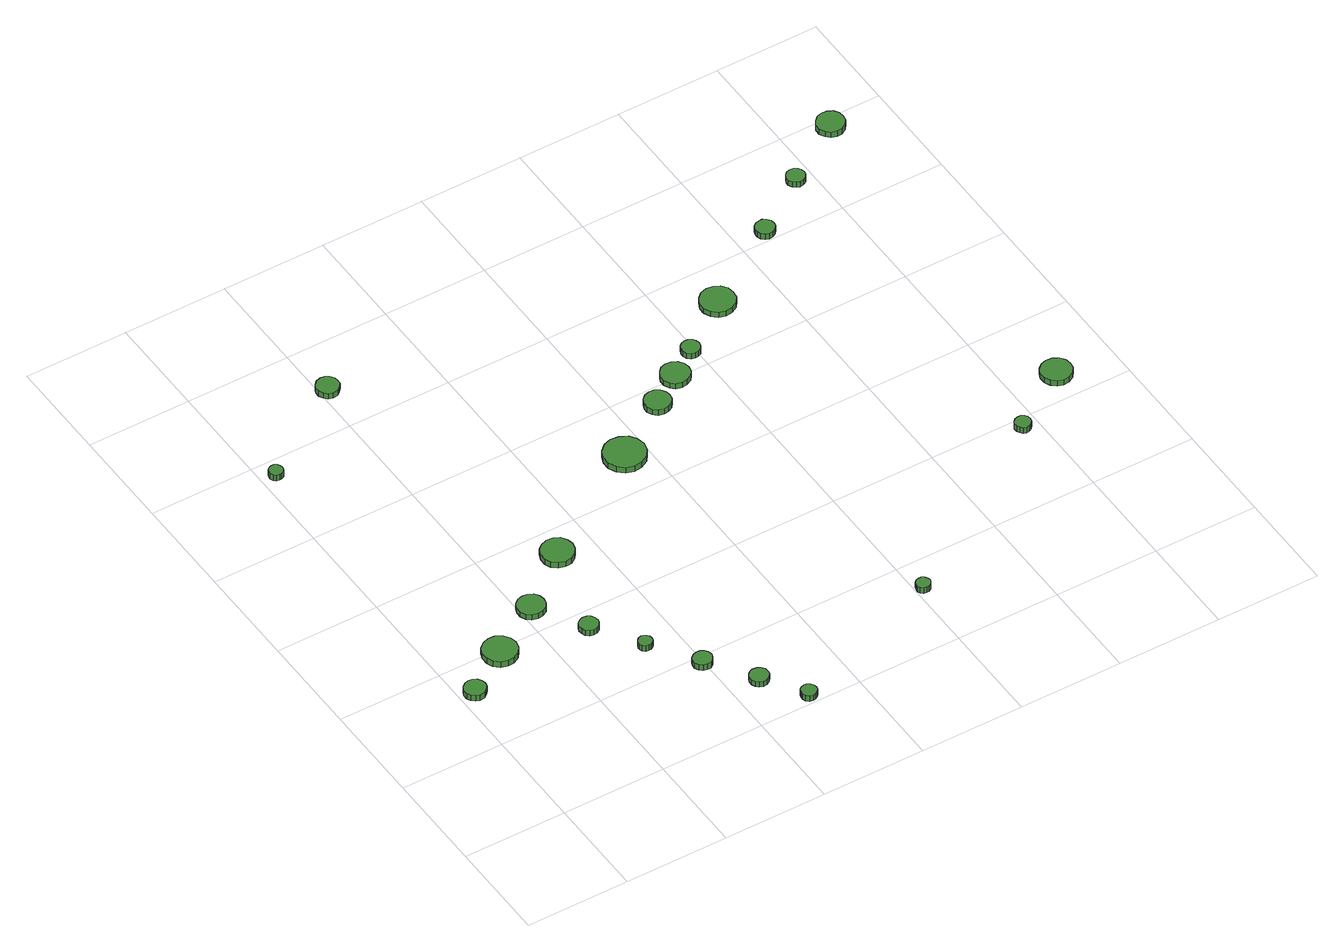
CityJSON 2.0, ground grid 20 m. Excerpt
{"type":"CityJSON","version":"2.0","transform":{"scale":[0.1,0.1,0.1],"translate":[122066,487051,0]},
"CityObjects":{
"tree1":{"type":"SolitaryVegetationObject","attributes":{"function":"something"},"geometry":[{"type":"MultiSurface","lod":"1","boundaries":[[[0,1,2,3,4,5,6,7,8,9,10,11,12,13,14]],[[15,16,17,18,19,20,21,22,23,24,25,26,27,28,29]],[[0,29,28,1]],[[1,28,27,2]],[[2,27,26,3]],[[3,26,25,4]],[[4,25,24,5]],[[5,24,23,6]],[[6,23,22,7]],[[7,22,21,8]],[[8,21,20,9]],[[9,20,19,10]],[[10,19,18,11]],[[11,18,17,12]],[[12,17,16,13]],[[13,16,15,14]],[[14,15,29,0]]]}]},
"tree2":{"type":"SolitaryVegetationObject","attributes":{"function":"something"},"geometry":[{"type":"MultiSurface","lod":"1","boundaries":[[[30,31,32,33,34,35,36,37,38,39,40,41,42,43,44]],[[45,46,47,48,49,50,51,52,53,54,55,56,57,58,59]],[[30,59,58,31]],[[31,58,57,32]],[[32,57,56,33]],[[33,56,55,34]],[[34,55,54,35]],[[35,54,53,36]],[[36,53,52,37]],[[37,52,51,38]],[[38,51,50,39]],[[39,50,49,40]],[[40,49,48,41]],[[41,48,47,42]],[[42,47,46,43]],[[43,46,45,44]],[[44,45,59,30]]]}]},
"tree3":{"type":"SolitaryVegetationObject","attributes":{"function":"something"},"geometry":[{"type":"MultiSurface","lod":"1","boundaries":[[[60,61,62,63,64,65,66,67,68,69,70,71,72,73,74]],[[75,76,77,78,79,80,81,82,83,84,85,86,87,88,89]],[[60,89,88,61]],[[61,88,87,62]],[[62,87,86,63]],[[63,86,85,64]],[[64,85,84,65]],[[65,84,83,66]],[[66,83,82,67]],[[67,82,81,68]],[[68,81,80,69]],[[69,80,79,70]],[[70,79,78,71]],[[71,78,77,72]],[[72,77,76,73]],[[73,76,75,74]],[[74,75,89,60]]]}]},
"tree4":{"type":"SolitaryVegetationObject","attributes":{"function":"something"},"geometry":[{"type":"MultiSurface","lod":"1","boundaries":[[[90,91,92,93,94,95,96,97,98,99,100,101,102,103,104]],[[105,106,107,108,109,110,111,112,113,114,115,116,117,118,119]],[[90,119,118,91]],[[91,118,117,92]],[[92,117,116,93]],[[93,116,115,94]],[[94,115,114,95]],[[95,114,113,96]],[[96,113,112,97]],[[97,112,111,98]],[[98,111,110,99]],[[99,110,109,100]],[[100,109,108,101]],[[101,108,107,102]],[[102,107,106,103]],[[103,106,105,104]],[[104,105,119,90]]]}]},
"tree5":{"type":"SolitaryVegetationObject","attributes":{"function":"something"},"geometry":[{"type":"MultiSurface","lod":"1","boundaries":[[[120,121,122,123,124,125,126,127,128,129,130,131,132,133,134]],[[135,136,137,138,139,140,141,142,143,144,145,146,147,148,149]],[[120,149,148,121]],[[121,148,147,122]],[[122,147,146,123]],[[123,146,145,124]],[[124,145,144,125]],[[125,144,143,126]],[[126,143,142,127]],[[127,142,141,128]],[[128,141,140,129]],[[129,140,139,130]],[[130,139,138,131]],[[131,138,137,132]],[[132,137,136,133]],[[133,136,135,134]],[[134,135,149,120]]]}]},
"tree6":{"type":"SolitaryVegetationObject","attributes":{"function":"something"},"geometry":[{"type":"MultiSurface","lod":"1","boundaries":[[[150,151,152,153,154,155,156,157,158,159,160,161,162,163,164]],[[165,166,167,168,169,170,171,172,173,174,175,176,177,178,179]],[[150,179,178,151]],[[151,178,177,152]],[[152,177,176,153]],[[153,176,175,154]],[[154,175,174,155]],[[155,174,173,156]],[[156,173,172,157]],[[157,172,171,158]],[[158,171,170,159]],[[159,170,169,160]],[[160,169,168,161]],[[161,168,167,162]],[[162,167,166,163]],[[163,166,165,164]],[[164,165,179,150]]]}]},
"tree7":{"type":"SolitaryVegetationObject","attributes":{"function":"something"},"geometry":[{"type":"MultiSurface","lod":"1","boundaries":[[[180,181,182,183,184,185,186,187,188,189,190,191,192,193,194]],[[195,196,197,198,199,200,201,202,203,204,205,206,207,208,209]],[[180,209,208,181]],[[181,208,207,182]],[[182,207,206,183]],[[183,206,205,184]],[[184,205,204,185]],[[185,204,203,186]],[[186,203,202,187]],[[187,202,201,188]],[[188,201,200,189]],[[189,200,199,190]],[[190,199,198,191]],[[191,198,197,192]],[[192,197,196,193]],[[193,196,195,194]],[[194,195,209,180]]]}]},
"tree8":{"type":"SolitaryVegetationObject","attributes":{"function":"something"},"geometry":[{"type":"MultiSurface","lod":"1","boundaries":[[[210,211,212,213,214,215,216,217,218,219,220,221,222,223,224]],[[225,226,227,228,229,230,231,232,233,234,235,236,237,238,239]],[[210,239,238,211]],[[211,238,237,212]],[[212,237,236,213]],[[213,236,235,214]],[[214,235,234,215]],[[215,234,233,216]],[[216,233,232,217]],[[217,232,231,218]],[[218,231,230,219]],[[219,230,229,220]],[[220,229,228,221]],[[221,228,227,222]],[[222,227,226,223]],[[223,226,225,224]],[[224,225,239,210]]]}]},
"tree9":{"type":"SolitaryVegetationObject","attributes":{"function":"something"},"geometry":[{"type":"MultiSurface","lod":"1","boundaries":[[[240,241,242,243,244,245,246,247,248,249,250,251,252,253,254]],[[255,256,257,258,259,260,261,262,263,264,265,266,267,268,269]],[[240,269,268,241]],[[241,268,267,242]],[[242,267,266,243]],[[243,266,265,244]],[[244,265,264,245]],[[245,264,263,246]],[[246,263,262,247]],[[247,262,261,248]],[[248,261,260,249]],[[249,260,259,250]],[[250,259,258,251]],[[251,258,257,252]],[[252,257,256,253]],[[253,256,255,254]],[[254,255,269,240]]]}]},
"tree10":{"type":"SolitaryVegetationObject","attributes":{"function":"something"},"geometry":[{"type":"MultiSurface","lod":"1","boundaries":[[[270,271,272,273,274,275,276,277,278,279,280,281,282,283,284]],[[285,286,287,288,289,290,291,292,293,294,295,296,297,298,299]],[[270,299,298,271]],[[271,298,297,272]],[[272,297,296,273]],[[273,296,295,274]],[[274,295,294,275]],[[275,294,293,276]],[[276,293,292,277]],[[277,292,291,278]],[[278,291,290,279]],[[279,290,289,280]],[[280,289,288,281]],[[281,288,287,282]],[[282,287,286,283]],[[283,286,285,284]],[[284,285,299,270]]]}]},
"tree11":{"type":"SolitaryVegetationObject","attributes":{"function":"something"},"geometry":[{"type":"MultiSurface","lod":"1","boundaries":[[[300,301,302,303,304,305,306,307,308,309,310,311,312,313,314]],[[315,316,317,318,319,320,321,322,323,324,325,326,327,328,329]],[[300,329,328,301]],[[301,328,327,302]],[[302,327,326,303]],[[303,326,325,304]],[[304,325,324,305]],[[305,324,323,306]],[[306,323,322,307]],[[307,322,321,308]],[[308,321,320,309]],[[309,320,319,310]],[[310,319,318,311]],[[311,318,317,312]],[[312,317,316,313]],[[313,316,315,314]],[[314,315,329,300]]]}]},
"tree12":{"type":"SolitaryVegetationObject","attributes":{"function":"something"},"geometry":[{"type":"MultiSurface","lod":"1","boundaries":[[[330,331,332,333,334,335,336,337,338,339,340,341,342,343,344]],[[345,346,347,348,349,350,351,352,353,354,355,356,357,358,359]],[[330,359,358,331]],[[331,358,357,332]],[[332,357,356,333]],[[333,356,355,334]],[[334,355,354,335]],[[335,354,353,336]],[[336,353,352,337]],[[337,352,351,338]],[[338,351,350,339]],[[339,350,349,340]],[[340,349,348,341]],[[341,348,347,342]],[[342,347,346,343]],[[343,346,345,344]],[[344,345,359,330]]]}]},
"tree13":{"type":"SolitaryVegetationObject","attributes":{"function":"something"},"geometry":[{"type":"MultiSurface","lod":"1","boundaries":[[[360,361,362,363,364,365,366,367,368,369,370,371,372,373,374]],[[375,376,377,378,379,380,381,382,383,384,385,386,387,388,389]],[[360,389,388,361]],[[361,388,387,362]],[[362,387,386,363]],[[363,386,385,364]],[[364,385,384,365]],[[365,384,383,366]],[[366,383,382,367]],[[367,382,381,368]],[[368,381,380,369]],[[369,380,379,370]],[[370,379,378,371]],[[371,378,377,372]],[[372,377,376,373]],[[373,376,375,374]],[[374,375,389,360]]]}]},
"tree14":{"type":"SolitaryVegetationObject","attributes":{"function":"something"},"geometry":[{"type":"MultiSurface","lod":"1","boundaries":[[[390,391,392,393,394,395,396,397,398,399,400,401,402,403,404]],[[405,406,407,408,409,410,411,412,413,414,415,416,417,418,419]],[[390,419,418,391]],[[391,418,417,392]],[[392,417,416,393]],[[393,416,415,394]],[[394,415,414,395]],[[395,414,413,396]],[[396,413,412,397]],[[397,412,411,398]],[[398,411,410,399]],[[399,410,409,400]],[[400,409,408,401]],[[401,408,407,402]],[[402,407,406,403]],[[403,406,405,404]],[[404,405,419,390]]]}]},
"tree15":{"type":"SolitaryVegetationObject","attributes":{"function":"something"},"geometry":[{"type":"MultiSurface","lod":"1","boundaries":[[[420,421,422,423,424,425,426,427,428,429,430,431,432,433,434]],[[435,436,437,438,439,440,441,442,443,444,445,446,447,448,449]],[[420,449,448,421]],[[421,448,447,422]],[[422,447,446,423]],[[423,446,445,424]],[[424,445,444,425]],[[425,444,443,426]],[[426,443,442,427]],[[427,442,441,428]],[[428,441,440,429]],[[429,440,439,430]],[[430,439,438,431]],[[431,438,437,432]],[[432,437,436,433]],[[433,436,435,434]],[[434,435,449,420]]]}]},
"tree16":{"type":"SolitaryVegetationObject","attributes":{"function":"something"},"geometry":[{"type":"MultiSurface","lod":"1","boundaries":[[[450,451,452,453,454,455,456,457,458,459,460,461,462,463,464]],[[465,466,467,468,469,470,471,472,473,474,475,476,477,478,479]],[[450,479,478,451]],[[451,478,477,452]],[[452,477,476,453]],[[453,476,475,454]],[[454,475,474,455]],[[455,474,473,456]],[[456,473,472,457]],[[457,472,471,458]],[[458,471,470,459]],[[459,470,469,460]],[[460,469,468,461]],[[461,468,467,462]],[[462,467,466,463]],[[463,466,465,464]],[[464,465,479,450]]]}]},
"tree17":{"type":"SolitaryVegetationObject","attributes":{"function":"something"},"geometry":[{"type":"MultiSurface","lod":"1","boundaries":[[[480,481,482,483,484,485,486,487,488,489,490,491,492,493,494]],[[495,496,497,498,499,500,501,502,503,504,505,506,507,508,509]],[[480,509,508,481]],[[481,508,507,482]],[[482,507,506,483]],[[483,506,505,484]],[[484,505,504,485]],[[485,504,503,486]],[[486,503,502,487]],[[487,502,501,488]],[[488,501,500,489]],[[489,500,499,490]],[[490,499,498,491]],[[491,498,497,492]],[[492,497,496,493]],[[493,496,495,494]],[[494,495,509,480]]]}]},
"tree18":{"type":"SolitaryVegetationObject","attributes":{"function":"something"},"geometry":[{"type":"MultiSurface","lod":"1","boundaries":[[[510,511,512,513,514,515,516,517,518,519,520,521,522,523,524]],[[525,526,527,528,529,530,531,532,533,534,535,536,537,538,539]],[[510,539,538,511]],[[511,538,537,512]],[[512,537,536,513]],[[513,536,535,514]],[[514,535,534,515]],[[515,534,533,516]],[[516,533,532,517]],[[517,532,531,518]],[[518,531,530,519]],[[519,530,529,520]],[[520,529,528,521]],[[521,528,527,522]],[[522,527,526,523]],[[523,526,525,524]],[[524,525,539,510]]]}]},
"tree19":{"type":"SolitaryVegetationObject","attributes":{"function":"something"},"geometry":[{"type":"MultiSurface","lod":"1","boundaries":[[[540,541,542,543,544,545,546,547,548,549,550,551,552,553,554]],[[555,556,557,558,559,560,561,562,563,564,565,566,567,568,569]],[[540,569,568,541]],[[541,568,567,542]],[[542,567,566,543]],[[543,566,565,544]],[[544,565,564,545]],[[545,564,563,546]],[[546,563,562,547]],[[547,562,561,548]],[[548,561,560,549]],[[549,560,559,550]],[[550,559,558,551]],[[551,558,557,552]],[[552,557,556,553]],[[553,556,555,554]],[[554,555,569,540]]]}]},
"tree20":{"type":"SolitaryVegetationObject","attributes":{"function":"something"},"geometry":[{"type":"MultiSurface","lod":"1","boundaries":[[[570,571,572,573,574,575,576,577,578,579,580,581,582,583,584]],[[585,586,587,588,589,590,591,592,593,594,595,596,597,598,599]],[[570,599,598,571]],[[571,598,597,572]],[[572,597,596,573]],[[573,596,595,574]],[[574,595,594,575]],[[575,594,593,576]],[[576,593,592,577]],[[577,592,591,578]],[[578,591,590,579]],[[579,590,589,580]],[[580,589,588,581]],[[581,588,587,582]],[[582,587,586,583]],[[583,586,585,584]],[[584,585,599,570]]]}]},
"tree21":{"type":"SolitaryVegetationObject","attributes":{"function":"something"},"geometry":[{"type":"MultiSurface","lod":"1","boundaries":[[[600,601,602,603,604,605,606,607,608,609,610,611,612,613,614]],[[615,616,617,618,619,620,621,622,623,624,625,626,627,628,629]],[[600,629,628,601]],[[601,628,627,602]],[[602,627,626,603]],[[603,626,625,604]],[[604,625,624,605]],[[605,624,623,606]],[[606,623,622,607]],[[607,622,621,608]],[[608,621,620,609]],[[609,620,619,610]],[[610,619,618,611]],[[611,618,617,612]],[[612,617,616,613]],[[613,616,615,614]],[[614,615,629,600]]]}]},
"tree22":{"type":"SolitaryVegetationObject","attributes":{"function":"something"},"geometry":[{"type":"MultiSurface","lod":"1","boundaries":[[[630,631,632,633,634,635,636,637,638,639,640,641,642,643,644]],[[645,646,647,648,649,650,651,652,653,654,655,656,657,658,659]],[[630,659,658,631]],[[631,658,657,632]],[[632,657,656,633]],[[633,656,655,634]],[[634,655,654,635]],[[635,654,653,636]],[[636,653,652,637]],[[637,652,651,638]],[[638,651,650,639]],[[639,650,649,640]],[[640,649,648,641]],[[641,648,647,642]],[[642,647,646,643]],[[643,646,645,644]],[[644,645,659,630]]]}]}
},
"vertices":[
[50,331,15],[48,339,15],[43,346,15],[36,350,15],[27,351,15],[19,348,15],[13,343,15],[9,335,15],[9,326,15],[13,319,15],[19,313,15],[27,310,15],[36,311,15],[43,316,15],[48,322,15],[48,322,2],[43,316,2],[36,311,2],[27,310,2],[19,313,2],[13,319,2],[9,326,2],[9,335,2],[13,343,2],[19,348,2],[27,351,2],[36,350,2],[43,346,2],[48,339,2],[50,331,2],
[148,387,16],[145,400,16],[137,411,16],[125,418,16],[112,419,16],[99,415,16],[89,406,16],[84,394,16],[84,380,16],[89,368,16],[99,359,16],[112,355,16],[125,356,16],[137,363,16],[145,374,16],[145,374,3],[137,363,3],[125,356,3],[112,355,3],[99,359,3],[89,368,3],[84,380,3],[84,394,3],[89,406,3],[99,415,3],[112,419,3],[125,418,3],[137,411,3],[145,400,3],[148,387,3],
[41,964,16],[40,969,16],[37,974,16],[32,977,16],[27,977,16],[21,975,16],[17,972,16],[15,967,16],[15,961,16],[17,956,16],[21,952,16],[27,951,16],[32,951,16],[37,954,16],[40,958,16],[40,958,3],[37,954,3],[32,951,3],[27,951,3],[21,952,3],[17,956,3],[15,961,3],[15,967,3],[17,972,3],[21,975,3],[27,977,3],[32,977,3],[37,974,3],[40,969,3],[41,964,3],
[245,451,16],[243,461,16],[237,470,16],[227,475,16],[217,476,16],[206,473,16],[198,466,16],[194,456,16],[194,445,16],[198,435,16],[206,428,16],[217,425,16],[227,426,16],[237,431,16],[243,440,16],[243,440,4],[237,431,4],[227,426,4],[217,425,4],[206,428,4],[198,435,4],[194,445,4],[194,456,4],[198,466,4],[206,473,4],[217,476,4],[227,475,4],[237,470,4],[243,461,4],[245,451,4],
[296,358,16],[294,365,16],[290,371,16],[284,375,16],[276,376,16],[269,374,16],[263,369,16],[260,362,16],[260,354,16],[263,347,16],[269,342,16],[276,340,16],[284,341,16],[290,345,16],[294,351,16],[294,351,4],[290,345,4],[284,341,4],[276,340,4],[269,342,4],[263,347,4],[260,354,4],[260,362,4],[263,369,4],[269,374,4],[276,376,4],[284,375,4],[290,371,4],[294,365,4],[296,358,4],
[349,270,17],[348,275,17],[345,279,17],[340,282,17],[335,283,17],[329,281,17],[325,277,17],[323,272,17],[323,267,17],[325,262,17],[329,258,17],[335,257,17],[340,257,17],[345,260,17],[348,264,17],[348,264,4],[345,260,4],[340,257,4],[335,257,4],[329,258,4],[325,262,4],[323,267,4],[323,272,4],[325,277,4],[329,281,4],[335,283,4],[340,282,4],[345,279,4],[348,275,4],[349,270,4],
[414,181,17],[412,189,17],[408,195,17],[402,198,17],[394,199,17],[387,197,17],[381,192,17],[378,185,17],[378,178,17],[381,171,17],[387,166,17],[394,164,17],[402,164,17],[408,168,17],[412,174,17],[412,174,4],[408,168,4],[402,164,4],[394,164,4],[387,166,4],[381,171,4],[378,178,4],[378,185,4],[381,192,4],[387,197,4],[394,199,4],[402,198,4],[408,195,4],[412,189,4],[414,181,4],
[473,94,17],[472,101,17],[467,108,17],[461,111,17],[453,112,17],[446,110,17],[441,105,17],[438,98,17],[438,90,17],[441,84,17],[446,79,17],[453,76,17],[461,77,17],[467,81,17],[472,87,17],[472,87,5],[467,81,5],[461,77,5],[453,76,5],[446,79,5],[441,84,5],[438,90,5],[438,98,5],[441,105,5],[446,110,5],[453,112,5],[461,111,5],[467,108,5],[472,101,5],[473,94,5],
[357,535,21],[354,547,21],[347,558,21],[336,564,21],[323,565,21],[311,561,21],[301,553,21],[296,541,21],[296,528,21],[301,516,21],[311,508,21],[323,504,21],[336,505,21],[347,512,21],[354,522,21],[354,522,8],[347,512,8],[336,505,8],[323,504,8],[311,508,8],[301,516,8],[296,528,8],[296,541,8],[301,553,8],[311,561,8],[323,565,8],[336,564,8],[347,558,8],[354,547,8],[357,535,8],
[522,17,17],[521,23,17],[517,28,17],[512,31,17],[506,32,17],[500,30,17],[495,26,17],[493,20,17],[493,14,17],[495,8,17],[500,4,17],[506,2,17],[512,3,17],[517,6,17],[521,11,17],[521,11,4],[517,6,4],[512,3,4],[506,2,4],[500,4,4],[495,8,4],[493,14,4],[493,20,4],[495,26,4],[500,30,4],[506,32,4],[512,31,4],[517,28,4],[521,23,4],[522,17,4],
[235,1092,17],[234,1100,17],[228,1108,17],[221,1112,17],[212,1113,17],[203,1110,17],[197,1104,17],[193,1096,17],[193,1087,17],[197,1079,17],[203,1073,17],[212,1070,17],[221,1071,17],[228,1076,17],[234,1083,17],[234,1083,5],[228,1076,5],[221,1071,5],[212,1070,5],[203,1073,5],[197,1079,5],[193,1087,5],[193,1096,5],[197,1104,5],[203,1110,5],[212,1113,5],[221,1112,5],[228,1108,5],[234,1100,5],[235,1092,5],
[595,681,16],[591,697,16],[582,710,16],[567,718,16],[551,720,16],[536,715,16],[524,704,16],[517,689,16],[517,673,16],[524,658,16],[536,647,16],[551,642,16],[567,644,16],[582,652,16],[591,665,16],[591,665,3],[582,652,3],[567,644,3],[551,642,3],[536,647,3],[524,658,3],[517,673,3],[517,689,3],[524,704,3],[536,715,3],[551,720,3],[567,718,3],[582,710,3],[591,697,3],[595,681,3],
[827,133,19],[825,138,19],[822,143,19],[817,146,19],[812,146,19],[806,145,19],[802,141,19],[800,136,19],[800,130,19],[802,125,19],[806,121,19],[812,120,19],[817,120,19],[822,123,19],[825,128,19],[825,128,6],[822,123,6],[817,120,6],[812,120,6],[806,121,6],[802,125,6],[800,130,6],[800,136,6],[802,141,6],[806,145,6],[812,146,6],[817,146,6],[822,143,6],[825,138,6],[827,133,6],
[697,759,15],[695,769,15],[689,778,15],[680,783,15],[670,784,15],[660,781,15],[652,774,15],[648,764,15],[648,754,15],[652,745,15],[660,738,15],[670,735,15],[680,736,15],[689,741,15],[695,749,15],[695,749,2],[689,741,2],[680,736,2],[670,735,2],[660,738,2],[652,745,2],[648,754,2],[648,764,2],[652,774,2],[660,781,2],[670,784,2],[680,783,2],[689,778,2],[695,769,2],[697,759,2],
[761,800,15],[759,811,15],[752,820,15],[742,826,15],[731,827,15],[720,824,15],[712,816,15],[707,806,15],[707,794,15],[712,784,15],[720,776,15],[731,773,15],[742,774,15],[752,780,15],[759,789,15],[759,789,3],[752,780,3],[742,774,3],[731,773,3],[720,776,3],[712,784,3],[707,794,3],[707,806,3],[712,816,3],[720,824,3],[731,827,3],[742,826,3],[752,820,3],[759,811,3],[761,800,3],
[808,840,15],[806,847,15],[802,853,15],[795,857,15],[788,857,15],[781,855,15],[776,850,15],[773,843,15],[773,836,15],[776,829,15],[781,824,15],[788,822,15],[795,823,15],[802,826,15],[806,832,15],[806,832,3],[802,826,3],[795,823,3],[788,822,3],[781,824,3],[776,829,3],[773,836,3],[773,843,3],[776,850,3],[781,855,3],[788,857,3],[795,857,3],[802,853,3],[806,847,3],[808,840,3],
[924,914,15],[922,927,15],[914,938,15],[902,944,15],[889,946,15],[876,942,15],[866,933,15],[860,920,15],[860,907,15],[866,894,15],[876,885,15],[889,881,15],[902,883,15],[914,889,15],[922,900,15],[922,900,3],[914,889,3],[902,883,3],[889,881,3],[876,885,3],[866,894,3],[860,907,3],[860,920,3],[866,933,3],[876,942,3],[889,946,3],[902,944,3],[914,938,3],[922,927,3],[924,914,3],
[1184,375,19],[1183,382,19],[1179,387,19],[1174,390,19],[1167,390,19],[1161,388,19],[1157,384,19],[1154,379,19],[1154,372,19],[1157,367,19],[1161,362,19],[1167,360,19],[1174,361,19],[1179,364,19],[1183,369,19],[1183,369,6],[1179,364,6],[1174,361,6],[1167,360,6],[1161,362,6],[1157,367,6],[1154,372,6],[1154,379,6],[1157,384,6],[1161,388,6],[1167,390,6],[1174,390,6],[1179,387,6],[1183,382,6],[1184,375,6],
[1074,1020,15],[1073,1028,15],[1068,1034,15],[1062,1038,15],[1054,1038,15],[1047,1036,15],[1041,1031,15],[1038,1024,15],[1038,1017,15],[1041,1010,15],[1047,1005,15],[1054,1002,15],[1062,1003,15],[1068,1007,15],[1073,1013,15],[1073,1013,2],[1068,1007,2],[1062,1003,2],[1054,1002,2],[1047,1005,2],[1041,1010,2],[1038,1017,2],[1038,1024,2],[1041,1031,2],[1047,1036,2],[1054,1038,2],[1062,1038,2],[1068,1034,2],[1073,1028,2],[1074,1020,2],
[1316,455,17],[1314,466,17],[1307,476,17],[1296,482,17],[1284,483,17],[1273,480,17],[1264,472,17],[1259,461,17],[1259,449,17],[1264,438,17],[1273,430,17],[1284,426,17],[1296,427,17],[1307,433,17],[1314,443,17],[1314,443,5],[1307,433,5],[1296,427,5],[1284,426,5],[1273,430,5],[1264,438,5],[1259,449,5],[1259,461,5],[1264,472,5],[1273,480,5],[1284,483,5],[1296,482,5],[1307,476,5],[1314,466,5],[1316,455,5],
[1186,1099,15],[1184,1106,15],[1180,1111,15],[1174,1115,15],[1166,1116,15],[1160,1114,15],[1154,1109,15],[1151,1102,15],[1151,1095,15],[1154,1088,15],[1160,1084,15],[1166,1081,15],[1174,1082,15],[1180,1086,15],[1184,1092,15],[1184,1092,3],[1180,1086,3],[1174,1082,3],[1166,1081,3],[1160,1084,3],[1154,1088,3],[1151,1095,3],[1151,1102,3],[1154,1109,3],[1160,1114,3],[1166,1116,3],[1174,1115,3],[1180,1111,3],[1184,1106,3],[1186,1099,3],
[1316,1179,14],[1314,1190,14],[1308,1199,14],[1298,1204,14],[1287,1205,14],[1277,1202,14],[1269,1194,14],[1264,1185,14],[1264,1174,14],[1269,1164,14],[1277,1156,14],[1287,1153,14],[1298,1154,14],[1308,1160,14],[1314,1168,14],[1314,1168,1],[1308,1160,1],[1298,1154,1],[1287,1153,1],[1277,1156,1],[1269,1164,1],[1264,1174,1],[1264,1185,1],[1269,1194,1],[1277,1202,1],[1287,1205,1],[1298,1204,1],[1308,1199,1],[1314,1190,1],[1316,1179,1]
]}
